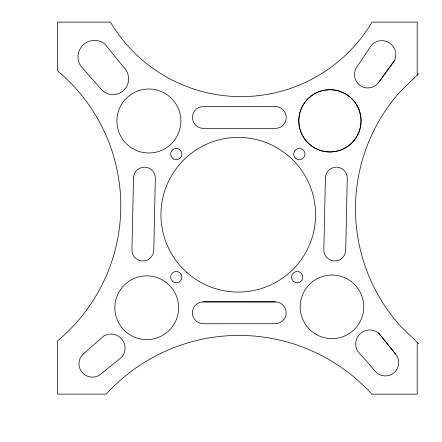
<?xml version="1.0" encoding="UTF-8"?>
<svg xmlns="http://www.w3.org/2000/svg" width="442" height="442" viewBox="0 0 442 442"><rect width="100%" height="100%" fill="white"/><g stroke="black" fill="none" stroke-linecap="round" stroke-linejoin="round"><path stroke-width="0.66" d="M325.417 177.855L323.842 249.824A10.923 10.923 0 0 0 334.522 260.962A10.923 10.923 0 0 0 345.683 250.282L347.257 178.336A10.923 10.923 0 0 0 336.577 167.175A10.923 10.923 0 0 0 325.417 177.855L325.417 177.872M378.711 82.35L394.656 60.35A14.061 14.061 0 0 0 371.65 44.957L356.954 66.875A13.343 13.343 0 0 0 360.103 85.483A13.343 13.343 0 0 0 378.711 82.328L394.656 60.366M418.778 73.692L400.314 91.5A175.761 175.756 0 0 0 400.314 325.986L418.778 343.815M83.814 353.512L103.688 336.108A14.061 14.061 0 0 1 121.92 356.97L100.831 374.076A13.343 13.343 0 0 1 82.041 372.302A13.343 13.343 0 0 1 83.814 353.512L83.814 353.495M203.309 301.892L275.278 301.869A10.923 10.923 0 0 1 286.201 312.792A10.923 10.923 0 0 1 275.278 323.715L203.309 323.732A10.923 10.923 0 0 1 192.386 312.809A10.923 10.923 0 0 1 203.309 301.892L275.278 301.892M378.556 332.992L395.662 354.097A13.343 13.343 0 0 1 393.894 372.866A13.343 13.343 0 0 1 375.103 371.092L357.716 351.219A14.061 14.061 0 0 1 378.556 333.008L395.662 354.097M125.047 68.897L104.92 44.067A16.542 16.542 0 0 0 80.4 65.532L100.853 88.914A15.702 15.702 0 0 0 122.959 91.002A15.702 15.702 0 0 0 125.047 68.897L125.047 68.88M417.204 75.212L417.204 22.1L371.982 22.117A152.02 152.02 0 0 1 110.439 22.117L57.515 22.117L57.515 70.814A175.761 175.756 0 0 1 57.515 340.915L57.515 394.142L106.257 394.12A179.491 179.491 0 0 1 371.799 394.142L417.204 394.142L417.204 342.279M133.501 177.855L131.926 249.824A10.923 10.923 0 0 0 142.611 260.984A10.923 10.923 0 0 0 153.766 250.305L155.341 178.336A10.923 10.923 0 0 0 144.661 167.192A10.923 10.923 0 0 0 133.501 177.872L133.501 177.855M275.338 106.544L203.37 106.561A10.923 10.923 0 0 0 192.447 117.484A10.923 10.923 0 0 0 203.37 128.407L275.338 128.39A10.923 10.923 0 0 0 286.261 117.484A10.923 10.923 0 0 0 275.338 106.561L275.338 106.561M186.723 272.377A77.333 77.333 0 0 0 313.969 230.547A77.333 77.333 0 0 0 214.121 141.269A77.333 77.333 0 0 0 186.723 272.377M132.887 148.711A31.984 31.984 0 0 0 180.866 121.014A31.984 31.984 0 0 0 132.887 93.312A31.984 31.984 0 0 0 132.887 148.711M314.373 147.783A31.106 31.106 0 0 0 361.031 120.843A31.106 31.106 0 0 0 314.373 93.897A31.106 31.106 0 0 0 314.373 147.783M316.085 334.367A31.791 31.791 0 0 0 363.772 306.836A31.791 31.791 0 0 0 316.085 279.305A31.791 31.791 0 0 0 316.085 334.367M124.191 330.296A31.89 31.89 0 0 0 177.54 316.002A31.89 31.89 0 0 0 138.484 276.946A31.89 31.89 0 0 0 124.191 330.296M173.452 158.965A5.658 5.658 0 0 0 181.938 154.07A5.658 5.658 0 0 0 173.452 149.169A5.658 5.658 0 0 0 173.452 158.965M295.35 158.087A5.658 5.658 0 0 0 304.809 155.551A5.658 5.658 0 0 0 297.886 148.623A5.658 5.658 0 0 0 295.35 158.087M293.206 281.134A5.658 5.658 0 0 0 302.671 278.598A5.658 5.658 0 0 0 295.742 271.67A5.658 5.658 0 0 0 293.206 281.134M172.286 281.118A5.658 5.658 0 0 0 181.75 278.582A5.658 5.658 0 0 0 174.822 271.653A5.658 5.658 0 0 0 172.286 281.118M307.93 142.821A31.106 31.106 0 0 0 359.976 128.871A31.106 31.106 0 0 0 321.875 90.776A31.106 31.106 0 0 0 307.93 142.821"/></g></svg>
